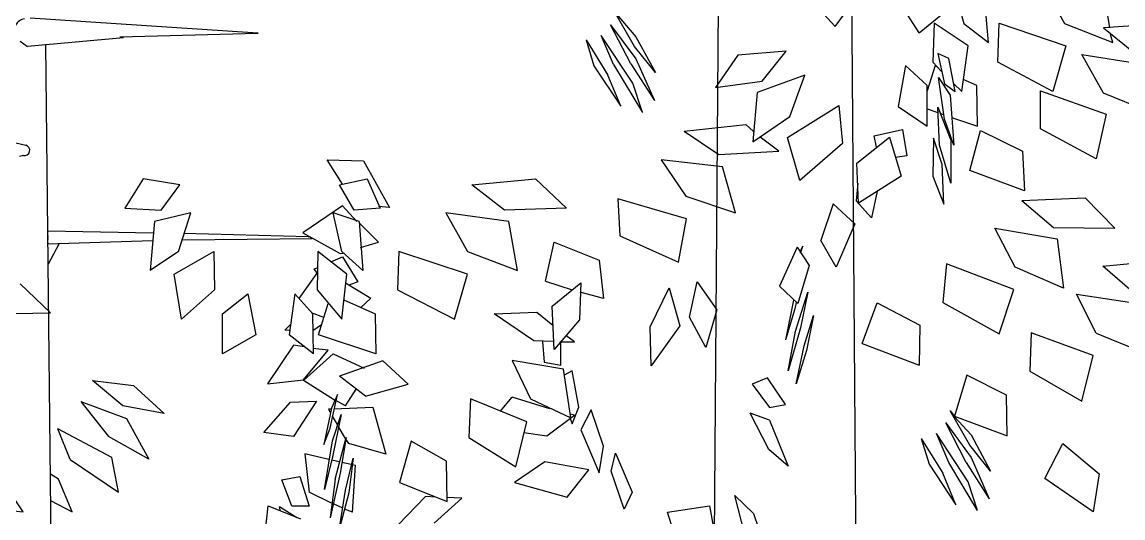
# Model space of a CAD drawing. Header units: millimetres. Extents: x 563079 to 571925, y 2063830 to 2067381.
# Drawn here: x 570797.7 to 570804.95, y 2066942.7 to 2066945.96 of the extents above; entities that cross this region are included whole.
import ezdxf

# ---------------------------------------------------------------- set-up
doc = ezdxf.new("R2010")
doc.units = ezdxf.units.MM
doc.header["$MEASUREMENT"] = 0
doc.layers.add('MATCATDUONG', color=8, linetype='Continuous')
doc.layers.add('SO', color=48, linetype='Continuous')

# ---------------------------------------------------------------- blocks, each defined once
blk = doc.blocks.new('DEN3')
at = {"layer": 'MATCATDUONG', "color": 222, "elevation": 1.582}
blk.add_lwpolyline([(10945.718, 5254.759), (10945.148, 5329.777, -0.337838), (10960.652, 5350.568), (10973.241, 5353.472), (10972.96, 5354.523), (10959.336, 5351.477, 0.326638), (10943.702, 5330.861), (10943.126, 5254.759)], format="xyb", dxfattribs=at)
blk = doc.blocks.new('fasfsfsdf')
at = {"color": 99, "linetype": 'ByBlock'}
for p, q in [((596099.3776, 2065635.6708), (596099.6202, 2065635.4068)), ((596100.3956, 2065635.6779), (596100.467, 2065635.4246)), ((596100.9903, 2065635.6779), (596101.1282, 2065635.4246)), ((596099.6202, 2065635.4068), (596099.7677, 2065635.6101)), ((596100.172, 2065635.3639), (596100.0008, 2065635.6315)), ((596100.6287, 2065635.2997), (596100.6002, 2065635.6244)), ((596101.4279, 2065635.3961), (596101.3899, 2065635.6244)), ((596098.1693, 2065635.4995), (596098.3073, 2065635.339)), ((596098.2977, 2065635.2748), (596098.1693, 2065635.4995)), ((596100.172, 2065635.3639), (596100.4099, 2065635.5566)), ((596094.3208, 2065635.4638), (596095.8193, 2065635.3639)), ((596100.2719, 2065635.4282), (596100.2624, 2065635.1713)), ((596100.4955, 2065635.2783), (596100.2719, 2065635.4282)), ((596100.6906, 2065635.1713), (596100.7001, 2065635.4282)), ((596100.7001, 2065635.4282), (596101.1377, 2065635.2783)), ((596095.8193, 2065635.3604), (596094.9107, 2065635.3354)), ((596095.8193, 2065635.3639), (596095.8193, 2065635.3604)), ((596098.1408, 2065635.4175), (596098.3073, 2065635.1927)), ((596098.274, 2065635.1606), (596098.1408, 2065635.4175)), ((596100.467, 2065635.4246), (596100.6287, 2065635.2997)), ((596101.1282, 2065635.4246), (596101.447, 2065635.2997)), ((596101.78, 2065635.4246), (596101.3851, 2065635.3961)), ((596101.3851, 2065635.3961), (596101.5944, 2065635.2284)), ((596094.2542, 2065635.3104), (596094.3018, 2065635.2748)), ((596094.9345, 2065635.3318), (596094.3018, 2065635.2748)), ((596094.4207, 2065635.2855), (596094.4587, 2065631.7818)), ((596097.979, 2065635.3176), (596098.0313, 2065635.1463)), ((596097.979, 2065635.3176), (596098.1217, 2065635.0857)), ((596098.1598, 2065635.157), (596098.0789, 2065635.3461)), ((596098.2882, 2065635.0321), (596098.0789, 2065635.3461)), ((596098.3073, 2065635.339), (596098.4357, 2065635.1035)), ((596101.447, 2065635.2997), (596101.4327, 2065635.3532)), ((596098.4357, 2065635.1035), (596098.2977, 2065635.2748)), ((596098.978, 2065635.2177), (596098.8305, 2065635.0036)), ((596099.2967, 2065635.2426), (596098.978, 2065635.2177)), ((596099.1398, 2065635.0464), (596099.2967, 2065635.2426)), ((596100.3671, 2065635.1963), (596100.2957, 2065635.2284)), ((596100.2957, 2065635.2284), (596100.3385, 2065635.0286)), ((596100.4527, 2065634.9786), (596100.4955, 2065635.2783)), ((596101.1377, 2065635.2783), (596101.0521, 2065634.9786)), ((596101.3851, 2065634.9679), (596101.2424, 2065635.2212)), ((596101.2424, 2065635.2212), (596101.6325, 2065635.1606)), ((596098.0313, 2065635.1463), (596098.2074, 2065634.8823)), ((596098.1598, 2065635.157), (596098.3501, 2065634.8395)), ((596098.274, 2065635.1606), (596098.4309, 2065634.918)), ((596098.3073, 2065635.1927), (596098.4309, 2065634.918)), ((596100.0817, 2065635.1499), (596100.0341, 2065634.8787)), ((596100.2244, 2065635.0179), (596100.0817, 2065635.1499)), ((596100.2767, 2065635.1499), (596100.2244, 2065634.9822)), ((596100.2624, 2065635.1713), (596100.3195, 2065635.1106)), ((596100.2862, 2065635.1427), (596100.2767, 2065635.1499)), ((596100.4099, 2065634.9786), (596100.3671, 2065635.1963)), ((596101.0521, 2065634.9786), (596100.6906, 2065635.1713)), ((596098.2074, 2065634.8823), (596098.1217, 2065635.0857)), ((596099.4204, 2065635.0857), (596099.1065, 2065634.9715)), ((596099.3205, 2065634.8145), (596099.4204, 2065635.0857)), ((596100.3385, 2065634.7967), (596100.3005, 2065635.0714)), ((596100.3005, 2065635.0714), (596100.3766, 2065634.9536)), ((596098.3501, 2065634.8395), (596098.2882, 2065635.0321)), ((596098.8305, 2065635.0036), (596099.1398, 2065635.0464)), ((596100.2244, 2065634.7503), (596100.2244, 2065635.0179)), ((596100.3385, 2065635.0286), (596100.4099, 2065634.9786)), ((596100.3956, 2065635.0321), (596100.4527, 2065634.9786)), ((596100.5526, 2065635.0179), (596100.4622, 2065635.0571)), ((596100.5574, 2065634.7503), (596100.5526, 2065635.0179)), ((596099.1065, 2065634.9715), (596099.0779, 2065634.6468)), ((596100.3766, 2065634.9536), (596100.4004, 2065634.6254)), ((596100.9712, 2065634.9822), (596101.4041, 2065634.8288)), ((596100.9712, 2065634.7324), (596100.9712, 2065634.9822)), ((596101.6991, 2065634.8395), (596101.3851, 2065634.9679)), ((596099.3063, 2065634.6754), (596099.644, 2065634.8859)), ((596099.644, 2065634.8859), (596099.6678, 2065634.6361)), ((596100.0341, 2065634.8787), (596100.2244, 2065634.7503)), ((596100.2244, 2065634.8644), (596100.2957, 2065634.8395)), ((596100.3052, 2065634.6254), (596100.2957, 2065634.8752)), ((596100.2957, 2065634.8752), (596100.3814, 2065634.6575)), ((596099.0779, 2065634.6468), (596099.3205, 2065634.8145)), ((596100.31, 2065634.8359), (596100.3338, 2065634.8252)), ((596100.4004, 2065634.6254), (596100.3385, 2065634.7967)), ((596100.3861, 2065634.8074), (596100.5574, 2065634.7503)), ((596101.4041, 2065634.8288), (596101.3375, 2065634.5362)), ((596098.626, 2065634.7182), (596099.0303, 2065634.761)), ((596098.626, 2065634.7182), (596098.8543, 2065634.5648)), ((596099.0827, 2065634.7146), (596099.0303, 2065634.761)), ((596099.8771, 2065634.6861), (596100.0626, 2065634.7289)), ((596100.0626, 2065634.7289), (596100.0912, 2065634.554)), ((596100.505, 2065634.4577), (596100.5764, 2065634.7217)), ((596100.5764, 2065634.7217), (596100.8523, 2065634.5862)), ((596101.3375, 2065634.5362), (596100.9712, 2065634.7324)), ((596094.2257, 2065634.6397), (596094.2901, 2065634.6246)), ((596099.2492, 2065634.5862), (596099.1255, 2065634.6789)), ((596099.3871, 2065634.3935), (596099.3063, 2065634.6754)), ((596099.6678, 2065634.6361), (596099.3871, 2065634.3935)), ((596099.7629, 2065634.5077), (596099.977, 2065634.6789)), ((596099.8914, 2065634.6111), (596099.8771, 2065634.6861)), ((596099.977, 2065634.6789), (596100.0531, 2065634.422)), ((596100.2672, 2065634.6718), (596100.2624, 2065634.422)), ((596100.3243, 2065634.497), (596100.2672, 2065634.6718)), ((596100.3814, 2065634.6575), (596100.3814, 2065634.3757)), ((596098.8543, 2065634.5648), (596099.2492, 2065634.5862)), ((596100.3814, 2065634.3757), (596100.3052, 2065634.6254)), ((596100.8523, 2065634.5862), (596100.8666, 2065634.3257)), ((596094.2748, 2065634.5568), (596094.2494, 2065634.5505)), ((596096.3759, 2065634.3685), (596096.276, 2065634.5291)), ((596096.276, 2065634.5291), (596096.5138, 2065634.5219)), ((596096.5138, 2065634.5219), (596096.6851, 2065634.2151)), ((596098.8781, 2065634.4827), (596098.4738, 2065634.5291)), ((596098.4738, 2065634.5291), (596098.6355, 2065634.29)), ((596099.7724, 2065634.2436), (596099.7629, 2065634.5077)), ((596100.0912, 2065634.554), (596100.0151, 2065634.5433)), ((596100.3338, 2065634.2365), (596100.3243, 2065634.497)), ((596098.9637, 2065634.1794), (596098.8781, 2065634.4827)), ((596100.0531, 2065634.422), (596099.7724, 2065634.2436)), ((596100.2624, 2065634.422), (596100.3338, 2065634.2365)), ((596100.8666, 2065634.3257), (596100.505, 2065634.4577)), ((596095.0629, 2065634.4042), (596094.944, 2065634.2115)), ((596095.3055, 2065634.365), (596095.0629, 2065634.4042)), ((596095.1818, 2065634.1973), (596095.3055, 2065634.365)), ((596096.3568, 2065634.365), (596096.5376, 2065634.4042)), ((596096.452, 2065634.1973), (596096.3568, 2065634.365)), ((596096.5376, 2065634.4042), (596096.6232, 2065634.2115)), ((596097.2274, 2065634.365), (596097.646, 2065634.4042)), ((596097.4415, 2065634.1973), (596097.2274, 2065634.365)), ((596097.646, 2065634.4042), (596097.8506, 2065634.2115)), ((596099.7677, 2065634.3757), (596099.7582, 2065634.2579)), ((596098.6403, 2065634.1402), (596098.1883, 2065634.2722)), ((596098.1883, 2065634.2722), (596098.2026, 2065634.0296)), ((596098.6355, 2065634.29), (596098.9637, 2065634.1794)), ((596099.8961, 2065634.3221), (596099.8581, 2065634.1473)), ((596100.8476, 2065634.2615), (596101.2662, 2065634.2793)), ((596101.4612, 2065634.0795), (596101.2662, 2065634.2793)), ((596094.944, 2065634.2115), (596095.1818, 2065634.1973)), ((596096.3759, 2065634.2258), (596096.1142, 2065634.0474)), ((596096.471, 2065634.1223), (596096.3759, 2065634.2258)), ((596096.6232, 2065634.2115), (596096.452, 2065634.1973)), ((596096.6851, 2065634.2151), (596096.6137, 2065634.2222)), ((596097.8506, 2065634.2115), (596097.4415, 2065634.1973)), ((596099.6059, 2065634.2401), (596099.5251, 2065633.9975)), ((596099.7487, 2065634.1081), (596099.6059, 2065634.2401)), ((596099.7582, 2065634.2579), (596099.8581, 2065634.1473)), ((596100.8476, 2065634.2615), (596101.0569, 2065634.0831)), ((596095.139, 2065634.1223), (596095.1105, 2065633.8012)), ((596095.3769, 2065634.1794), (596095.139, 2065634.1223)), ((596095.296, 2065633.9261), (596095.3769, 2065634.1794)), ((596096.4853, 2065634.1223), (596096.314, 2065634.1794)), ((596096.3711, 2065633.9261), (596096.314, 2065634.1794)), ((596096.4853, 2065634.1223), (596096.5091, 2065633.8012)), ((596097.47, 2065634.1223), (596097.0561, 2065634.1794)), ((596097.0561, 2065634.1794), (596097.1988, 2065633.9261)), ((596097.5271, 2065633.8012), (596097.47, 2065634.1223)), ((596098.5879, 2065633.8548), (596098.6403, 2065634.1402)), ((596094.435, 2065634.0546), (596094.435, 2065634.0617)), ((596094.435, 2065634.0617), (596095.1295, 2065634.0474)), ((596096.6137, 2065633.9868), (596096.4853, 2065634.1152)), ((596099.7487, 2065634.1081), (596099.625, 2065633.8226)), ((596100.8047, 2065633.8226), (596100.6715, 2065634.0795)), ((596100.6715, 2065634.0795), (596101.0807, 2065634.0082)), ((596101.0569, 2065634.0831), (596101.4612, 2065634.0795)), ((596094.435, 2065634.0403), (596094.435, 2065634.0474)), ((596094.435, 2065634.0296), (596094.435, 2065634.0189)), ((596094.435, 2065634.0117), (596094.435, 2065634.0046)), ((596094.435, 2065633.9761), (596095.1247, 2065633.9975)), ((596094.435, 2065633.9832), (596094.435, 2065633.9761)), ((596096.1761, 2065634.0082), (596095.3198, 2065634.001)), ((596096.1523, 2065634.0224), (596095.3293, 2065634.0438)), ((596096.1142, 2065634.0474), (596096.3616, 2065633.9118)), ((596096.157, 2065634.0189), (596096.1523, 2065634.0224)), ((596096.1666, 2065634.0153), (596096.1618, 2065634.0189)), ((596096.1713, 2065634.0117), (596096.1713, 2065634.0153)), ((596096.1761, 2065634.0117), (596096.1761, 2065634.0082)), ((596096.4948, 2065633.9511), (596096.6137, 2065633.9868)), ((596097.7126, 2065633.7299), (596097.7697, 2065633.9868)), ((596097.7697, 2065633.9868), (596098.0646, 2065633.869)), ((596098.2026, 2065634.0296), (596098.5879, 2065633.8548)), ((596099.625, 2065633.8226), (596099.5251, 2065633.9975)), ((596101.0807, 2065634.0082), (596101.1235, 2065633.6835)), ((596094.4397, 2065633.844), (596094.5111, 2065633.9761)), ((596095.296, 2065633.9261), (596095.1105, 2065633.8012)), ((596095.2675, 2065633.7763), (596095.5291, 2065633.9261)), ((596095.5291, 2065633.9261), (596095.5339, 2065633.6728)), ((596096.2141, 2065633.9261), (596096.2094, 2065633.6728)), ((596096.4044, 2065633.7763), (596096.2141, 2065633.9261)), ((596096.3616, 2065633.9118), (596096.3806, 2065633.9154)), ((596096.5091, 2065633.8012), (596096.3711, 2065633.9261)), ((596096.7469, 2065633.9261), (596096.7374, 2065633.6728)), ((596097.1988, 2065633.7763), (596096.7469, 2065633.9261)), ((596097.1988, 2065633.9261), (596097.5271, 2065633.8012)), ((596099.3681, 2065633.9547), (596099.2539, 2065633.6978)), ((596099.3681, 2065633.9547), (596099.449, 2065633.8333)), ((596099.4061, 2065633.9618), (596099.3871, 2065633.9225)), ((596099.3919, 2065633.9154), (596099.4061, 2065633.9618)), ((596096.2998, 2065633.8583), (596096.3759, 2065633.8904)), ((596096.3759, 2065633.8904), (596096.4758, 2065633.7263)), ((596098.0646, 2065633.869), (596098.0932, 2065633.6157)), ((596099.449, 2065633.8333), (596099.3729, 2065633.5836)), ((596100.3528, 2065633.844), (596100.329, 2065633.5907)), ((596100.7952, 2065633.6764), (596100.3528, 2065633.844)), ((596101.3804, 2065633.8298), (596101.7609, 2065633.8655)), ((596095.315, 2065633.4801), (596095.2675, 2065633.7763)), ((596096.0904, 2065633.6157), (596096.2094, 2065633.7834)), ((596096.1903, 2065633.8119), (596096.2094, 2065633.8191)), ((596096.2094, 2065633.7834), (596096.1903, 2065633.8119)), ((596096.3711, 2065633.4801), (596096.4044, 2065633.7763)), ((596097.1132, 2065633.4801), (596097.1988, 2065633.7763)), ((596101.1235, 2065633.6835), (596100.8047, 2065633.8226)), ((596101.5754, 2065633.6621), (596101.3804, 2065633.8298)), ((596094.454, 2065633.5229), (596094.2542, 2065633.712)), ((596096.3949, 2065633.7192), (596096.5614, 2065633.6193)), ((596096.4758, 2065633.7263), (596096.4187, 2065633.7049)), ((596097.7126, 2065633.7299), (596097.8886, 2065633.6728)), ((596097.7554, 2065633.5658), (596097.9457, 2065633.7192)), ((596097.9457, 2065633.7192), (596097.9362, 2065633.4766)), ((596098.6593, 2065633.4944), (596098.7116, 2065633.7263)), ((596098.7116, 2065633.7263), (596098.8401, 2065633.5408)), ((596099.2539, 2065633.6978), (596099.3729, 2065633.5836)), ((596095.5339, 2065633.6728), (596095.315, 2065633.4801)), ((596095.5862, 2065633.5158), (596095.7527, 2065633.6478)), ((596095.7527, 2065633.6478), (596095.805, 2065633.3767)), ((596096.0619, 2065633.6478), (596096.0238, 2065633.3767)), ((596096.1808, 2065633.5158), (596096.0619, 2065633.6478)), ((596096.2094, 2065633.6728), (596096.3711, 2065633.4801)), ((596096.5614, 2065633.6193), (596096.4948, 2065633.5551)), ((596096.7374, 2065633.6728), (596097.1132, 2065633.4801)), ((596098.0932, 2065633.6157), (596097.941, 2065633.6585)), ((596098.4024, 2065633.4302), (596098.5261, 2065633.6871)), ((596098.5261, 2065633.6871), (596098.5974, 2065633.4373)), ((596099.3586, 2065633.4016), (596099.4394, 2065633.6585)), ((596099.4394, 2065633.6585), (596099.3919, 2065633.423)), ((596100.7001, 2065633.3838), (596100.7952, 2065633.6764)), ((596101.3375, 2065633.3874), (596101.2091, 2065633.6442)), ((596101.2091, 2065633.6442), (596101.5849, 2065633.5872)), ((596096.2189, 2065633.3767), (596096.2807, 2065633.5836)), ((596096.3854, 2065633.6086), (596096.5899, 2065633.5158)), ((596097.7697, 2065633.2803), (596097.7554, 2065633.5658)), ((596099.3443, 2065633.605), (596099.292, 2065633.3446)), ((596099.3538, 2065633.5479), (596099.292, 2065633.3446)), ((596099.3633, 2065633.5907), (596099.3538, 2065633.5479)), ((596099.7962, 2065633.3196), (596099.8961, 2065633.5872)), ((596099.8961, 2065633.5872), (596100.1768, 2065633.4409)), ((596100.329, 2065633.5907), (596100.7001, 2065633.3838)), ((596094.0687, 2065633.5158), (596094.454, 2065633.5229)), ((596095.5862, 2065633.2518), (596095.5862, 2065633.5158)), ((596096.2522, 2065633.4908), (596096.1713, 2065633.5229)), ((596096.1856, 2065633.2518), (596096.1808, 2065633.5158)), ((596096.5899, 2065633.5158), (596096.5947, 2065633.2518)), ((596097.3749, 2065633.5158), (596097.6555, 2065633.5265)), ((596097.6365, 2065633.3374), (596097.3749, 2065633.5158)), ((596097.6555, 2065633.5265), (596097.7602, 2065633.4409)), ((596097.9362, 2065633.4766), (596097.7697, 2065633.2803)), ((596098.7687, 2065633.2946), (596098.6593, 2065633.4944)), ((596098.8401, 2065633.5408), (596098.7687, 2065633.2946)), ((596099.4157, 2065633.3053), (596099.4775, 2065633.5051)), ((596099.4775, 2065633.5051), (596099.4299, 2065633.2732)), ((596095.9953, 2065633.4088), (596096.0334, 2065633.4445)), ((596096.0238, 2065633.4052), (596095.9953, 2065633.4088)), ((596096.1808, 2065633.4052), (596096.2379, 2065633.4445)), ((596098.4072, 2065633.1733), (596098.4024, 2065633.4302)), ((596098.5974, 2065633.4373), (596098.4072, 2065633.1733)), ((596099.3919, 2065633.423), (596099.311, 2065633.1412)), ((596099.311, 2065633.1412), (596099.3586, 2065633.4016)), ((596100.1768, 2065633.4409), (596100.172, 2065633.1769)), ((596095.805, 2065633.3767), (596095.5862, 2065633.2518)), ((596096.1856, 2065633.2518), (596096.0238, 2065633.3767)), ((596096.5947, 2065633.2518), (596096.2189, 2065633.3767)), ((596097.7649, 2065633.3338), (596097.6365, 2065633.3374)), ((596097.6936, 2065633.3338), (596097.7031, 2065633.1983)), ((596097.8078, 2065633.3303), (596097.9029, 2065633.3303)), ((596097.8125, 2065633.1769), (596097.8125, 2065633.3303)), ((596097.9029, 2065633.3303), (596097.8458, 2065633.3731)), ((596100.9094, 2065633.3909), (596100.8999, 2065633.1376)), ((596101.3185, 2065633.2411), (596100.9094, 2065633.3909)), ((596101.3375, 2065633.3874), (596101.6372, 2065633.2661)), ((596096.0524, 2065633.3089), (596095.8811, 2065633.0556)), ((596096.1237, 2065633.2982), (596096.0524, 2065633.3089)), ((596096.119, 2065633.0805), (596096.2807, 2065633.2768)), ((596096.2807, 2065633.2768), (596096.1808, 2065633.2875)), ((596099.3633, 2065633.0556), (596099.4157, 2065633.3053)), ((596099.4299, 2065633.2732), (596099.3633, 2065633.0556)), ((596099.7962, 2065633.3196), (596100.172, 2065633.1769)), ((596096.119, 2065633.077), (596096.314, 2065633.2518)), ((596096.314, 2065633.2518), (596096.5186, 2065633.159)), ((596096.6423, 2065633.2054), (596096.3568, 2065633.1055)), ((596096.8088, 2065633.052), (596096.6423, 2065633.2054)), ((596097.8315, 2065633.1519), (596097.4938, 2065633.209)), ((596097.4938, 2065633.209), (596097.6127, 2065632.9557)), ((596097.7031, 2065633.1983), (596097.8125, 2065633.1769)), ((596101.2424, 2065632.9414), (596101.3185, 2065633.2411)), ((596097.8791, 2065632.8308), (596097.8315, 2065633.1519)), ((596097.8886, 2065633.1412), (596097.8363, 2065633.1126)), ((596097.9314, 2065632.9021), (596097.8886, 2065633.1412)), ((596100.486, 2065633.1126), (596100.4051, 2065632.8415)), ((596100.7477, 2065632.9806), (596100.486, 2065633.1126)), ((596100.8999, 2065633.1376), (596101.2424, 2065632.9414)), ((596094.7299, 2065633.077), (596095.0011, 2065633.0449)), ((596094.9297, 2065632.9093), (596094.7299, 2065633.077)), ((596095.0011, 2065633.0449), (596095.2009, 2065632.8593)), ((596095.8811, 2065633.0556), (596096.119, 2065633.0805)), ((596096.3235, 2065632.9485), (596096.119, 2065633.077)), ((596096.5281, 2065632.9735), (596096.3568, 2065633.1055)), ((596096.5281, 2065632.9735), (596096.8088, 2065633.052)), ((596099.1731, 2065633.0948), (596099.0732, 2065633.052)), ((596099.0732, 2065633.052), (596099.1873, 2065632.8986)), ((596099.292, 2065632.92), (596099.1731, 2065633.0948)), ((596096.295, 2065632.763), (596096.3426, 2065632.9842)), ((596096.3426, 2065632.9842), (596096.3045, 2065632.895)), ((596096.3949, 2065632.9093), (596096.4663, 2065633.0199)), ((596097.4129, 2065632.8736), (596097.4938, 2065632.9664)), ((596097.7412, 2065632.8914), (596097.4938, 2065632.9664)), ((596100.7524, 2065632.713), (596100.7477, 2065632.9806)), ((596094.6538, 2065632.9378), (596094.9535, 2065632.8272)), ((596094.6538, 2065632.9378), (596094.8346, 2065632.7095)), ((596095.2009, 2065632.8593), (596094.9297, 2065632.9093)), ((596095.8573, 2065632.7345), (596096.0334, 2065632.9342)), ((596096.0334, 2065632.9342), (596096.2046, 2065632.9414)), ((596096.2046, 2065632.9414), (596096.0524, 2065632.7095)), ((596096.3045, 2065632.895), (596096.2522, 2065632.656)), ((596096.295, 2065632.8665), (596096.2855, 2065632.8914)), ((596096.2855, 2065632.8914), (596096.2998, 2065632.8914)), ((596096.3188, 2065632.8914), (596096.5757, 2065632.9021)), ((596096.3949, 2065632.9093), (596096.3331, 2065632.945)), ((596096.5757, 2065632.9021), (596096.6613, 2065632.5917)), ((596097.2179, 2065632.9557), (596097.2084, 2065632.7023)), ((596097.5889, 2065632.8058), (596097.2179, 2065632.9557)), ((596097.6127, 2065632.9557), (596097.8791, 2065632.8308)), ((596097.8886, 2065632.7915), (596097.9314, 2065632.9021)), ((596099.1873, 2065632.8986), (596099.292, 2065632.92)), ((596094.9535, 2065632.8272), (596095.101, 2065632.5596)), ((596096.3664, 2065632.8522), (596096.3093, 2065632.5739)), ((596096.3093, 2065632.6809), (596096.3664, 2065632.8522)), ((596096.3426, 2065632.788), (596096.3093, 2065632.8415)), ((596097.7221, 2065632.713), (596097.9029, 2065632.8486)), ((596097.9029, 2065632.8486), (596097.8744, 2065632.8558)), ((596097.8744, 2065632.8272), (596097.8886, 2065632.7915)), ((596098.0123, 2065632.8843), (596097.9457, 2065632.7523)), ((596098.0932, 2065632.6453), (596098.0123, 2065632.8843)), ((596099.1826, 2065632.6238), (596099.0589, 2065632.8629)), ((596099.1873, 2065632.8165), (596099.0589, 2065632.8629)), ((596100.505, 2065632.6524), (596100.3766, 2065632.8772)), ((596100.3766, 2065632.8772), (596100.4051, 2065632.8415)), ((596100.4051, 2065632.8415), (596100.7524, 2065632.713)), ((596100.4051, 2065632.8379), (596100.5146, 2065632.7202)), ((596094.8583, 2065632.5703), (596094.5016, 2065632.7594)), ((596094.5824, 2065632.5561), (596094.5016, 2065632.7594)), ((596096.2522, 2065632.656), (596096.295, 2065632.763)), ((596096.3949, 2065632.6952), (596096.3473, 2065632.7773)), ((596097.5176, 2065632.5097), (596097.5889, 2065632.8058)), ((596097.9457, 2065632.7523), (596098.0646, 2065632.4704)), ((596099.1873, 2065632.8165), (596099.311, 2065632.5132)), ((596100.4813, 2065632.5382), (596100.3481, 2065632.7987)), ((596100.3481, 2065632.7987), (596100.5146, 2065632.5703)), ((596095.101, 2065632.5596), (596094.8346, 2065632.7095)), ((596096.0524, 2065632.7095), (596095.8573, 2065632.7345)), ((596096.2569, 2065632.3598), (596096.3093, 2065632.6809)), ((596096.3283, 2065632.4276), (596096.3997, 2065632.7023)), ((596096.3997, 2065632.7023), (596096.3616, 2065632.4669)), ((596096.4187, 2065632.6631), (596096.3949, 2065632.6952)), ((596096.8278, 2065632.6774), (596096.7517, 2065632.4062)), ((596097.0609, 2065632.5454), (596096.8278, 2065632.6774)), ((596097.2084, 2065632.7023), (596097.5176, 2065632.5097)), ((596097.5699, 2065632.7345), (596097.7221, 2065632.713)), ((596100.1863, 2065632.6952), (596100.329, 2065632.4669)), ((596100.1863, 2065632.6952), (596100.2386, 2065632.5275)), ((596100.4955, 2065632.4098), (596100.2862, 2065632.7273)), ((596100.3671, 2065632.5382), (596100.2862, 2065632.7273)), ((596100.5146, 2065632.7202), (596100.643, 2065632.4811)), ((596096.6613, 2065632.5917), (596096.4187, 2065632.6631)), ((596098.0646, 2065632.4704), (596098.0932, 2065632.6453)), ((596099.311, 2065632.5132), (596099.1826, 2065632.6238)), ((596100.643, 2065632.4811), (596100.505, 2065632.6524)), ((596100.9998, 2065632.4312), (596101.1187, 2065632.6631)), ((596101.1187, 2065632.6631), (596101.3566, 2065632.4633)), ((596094.5824, 2065632.5561), (596094.9012, 2065632.342)), ((596094.9012, 2065632.342), (596094.8583, 2065632.5703)), ((596096.1285, 2065632.5953), (596096.157, 2065632.342)), ((596096.2855, 2065632.5561), (596096.1285, 2065632.5953)), ((596096.3093, 2065632.5739), (596096.2569, 2065632.3598)), ((596096.3568, 2065632.5418), (596096.3045, 2065632.5525)), ((596096.433, 2065632.5239), (596096.3711, 2065632.5382)), ((596096.3949, 2065632.3563), (596096.4472, 2065632.5668)), ((596096.4472, 2065632.5668), (596096.4187, 2065632.3384)), ((596097.0656, 2065632.2813), (596097.0609, 2065632.5454)), ((596097.7079, 2065632.5418), (596097.5081, 2065632.4062)), ((596097.998, 2065632.4883), (596097.7079, 2065632.5418)), ((596098.1455, 2065632.4811), (596098.1741, 2065632.5989)), ((596098.1741, 2065632.5989), (596098.2835, 2065632.342)), ((596100.5574, 2065632.2207), (596100.3671, 2065632.5382)), ((596100.4813, 2065632.5382), (596100.6335, 2065632.2992)), ((596100.5146, 2065632.5703), (596100.6335, 2065632.2992)), ((596094.5063, 2065632.4276), (596094.454, 2065632.4597)), ((596096.3616, 2065632.4669), (596096.295, 2065632.1743)), ((596096.4377, 2065632.5239), (596096.4615, 2065632.5204)), ((596096.4425, 2065632.21), (596096.4615, 2065632.5204)), ((596097.8553, 2065632.3099), (596097.998, 2065632.4883)), ((596098.2311, 2065632.2314), (596098.1455, 2065632.4811)), ((596100.2386, 2065632.5275), (596100.4147, 2065632.2599)), ((596100.4147, 2065632.2599), (596100.329, 2065632.4669)), ((596101.3566, 2065632.4633), (596101.3185, 2065632.2135)), ((596094.2732, 2065632.2135), (596094.1353, 2065632.4205)), ((596094.5967, 2065632.2135), (596094.5063, 2065632.4276)), ((596095.9763, 2065632.424), (596096.0952, 2065632.4455)), ((596096.0429, 2065632.2492), (596095.9763, 2065632.424)), ((596096.0952, 2065632.4455), (596096.157, 2065632.2492)), ((596096.3283, 2065632.4276), (596096.295, 2065632.1743)), ((596096.7517, 2065632.4062), (596097.0656, 2065632.2813)), ((596097.5081, 2065632.4062), (596097.8553, 2065632.3099)), ((596100.5574, 2065632.2207), (596100.4955, 2065632.4098)), ((596101.3185, 2065632.2135), (596100.9998, 2065632.4312)), ((596096.3045, 2065632.2706), (596096.157, 2065632.342)), ((596096.3568, 2065632.1065), (596096.3949, 2065632.3563)), ((596096.4187, 2065632.3384), (596096.3568, 2065632.1065)), ((596096.7422, 2065632.1279), (596096.9229, 2065632.3134)), ((596096.9895, 2065632.3099), (596096.9229, 2065632.3134)), ((596098.2835, 2065632.342), (596098.2311, 2065632.2314)), ((596099.0256, 2065632.0637), (596098.959, 2065632.3206)), ((596099.0827, 2065632.2028), (596098.959, 2065632.3206)), ((596094.0116, 2065632.2385), (596094.2732, 2065632.2135)), ((596094.454, 2065632.2885), (596094.5967, 2065632.2135)), ((596095.8573, 2065631.9709), (596095.8859, 2065632.2528)), ((596095.8859, 2065632.2528), (596096.1, 2065632.1672)), ((596095.9668, 2065632.2171), (596095.962, 2065632.2457)), ((596096.0762, 2065632.1743), (596095.962, 2065632.2457)), ((596096.157, 2065632.2492), (596096.0429, 2065632.2492)), ((596096.314, 2065632.2671), (596096.3759, 2065632.2385)), ((596097.1608, 2065632.3027), (596096.98, 2065632.1386)), ((596097.1608, 2065632.3027), (596097.0609, 2065632.3063)), ((596098.5166, 2065632.21), (596098.7925, 2065632.2528)), ((596098.7925, 2065632.2528), (596098.8401, 2065631.9923)), ((596096.4425, 2065632.21), (596096.3901, 2065632.2314)), ((596098.6165, 2065631.8853), (596098.5166, 2065632.21)), ((596099.0827, 2065632.2028), (596099.1493, 2065632.003))]:
    blk.add_line(p, q, dxfattribs=at)
for centre, major_axis, start_param, end_param in [((596094.2989, 2065635.3705), (-0.0621, 0.0621), -0.60005, 1.090489), ((596094.2822, 2065634.5907), (0.0246, 0.0246), 3.712575, 6.838521)]:
    blk.add_ellipse(centre, major_axis=major_axis, ratio=1, start_param=start_param, end_param=end_param, dxfattribs=at)

msp = doc.modelspace()

# ---------------------------------------------------------------- block references
at = {"layer": 'MATCATDUONG', "color": 30, "xscale": 0.4983398430049419, "yscale": 0.4983398430049419, "zscale": 0.4983398430049419}
msp.add_blockref('DEN3', (565348.6849, 2064300.28649, -0.78845), dxfattribs=at)
at = {"layer": 'SO', "color": 4}
msp.add_blockref('fasfsfsdf', (-25296.56348, 1310.52598), dxfattribs=at)

doc.saveas('drawing.dxf')
